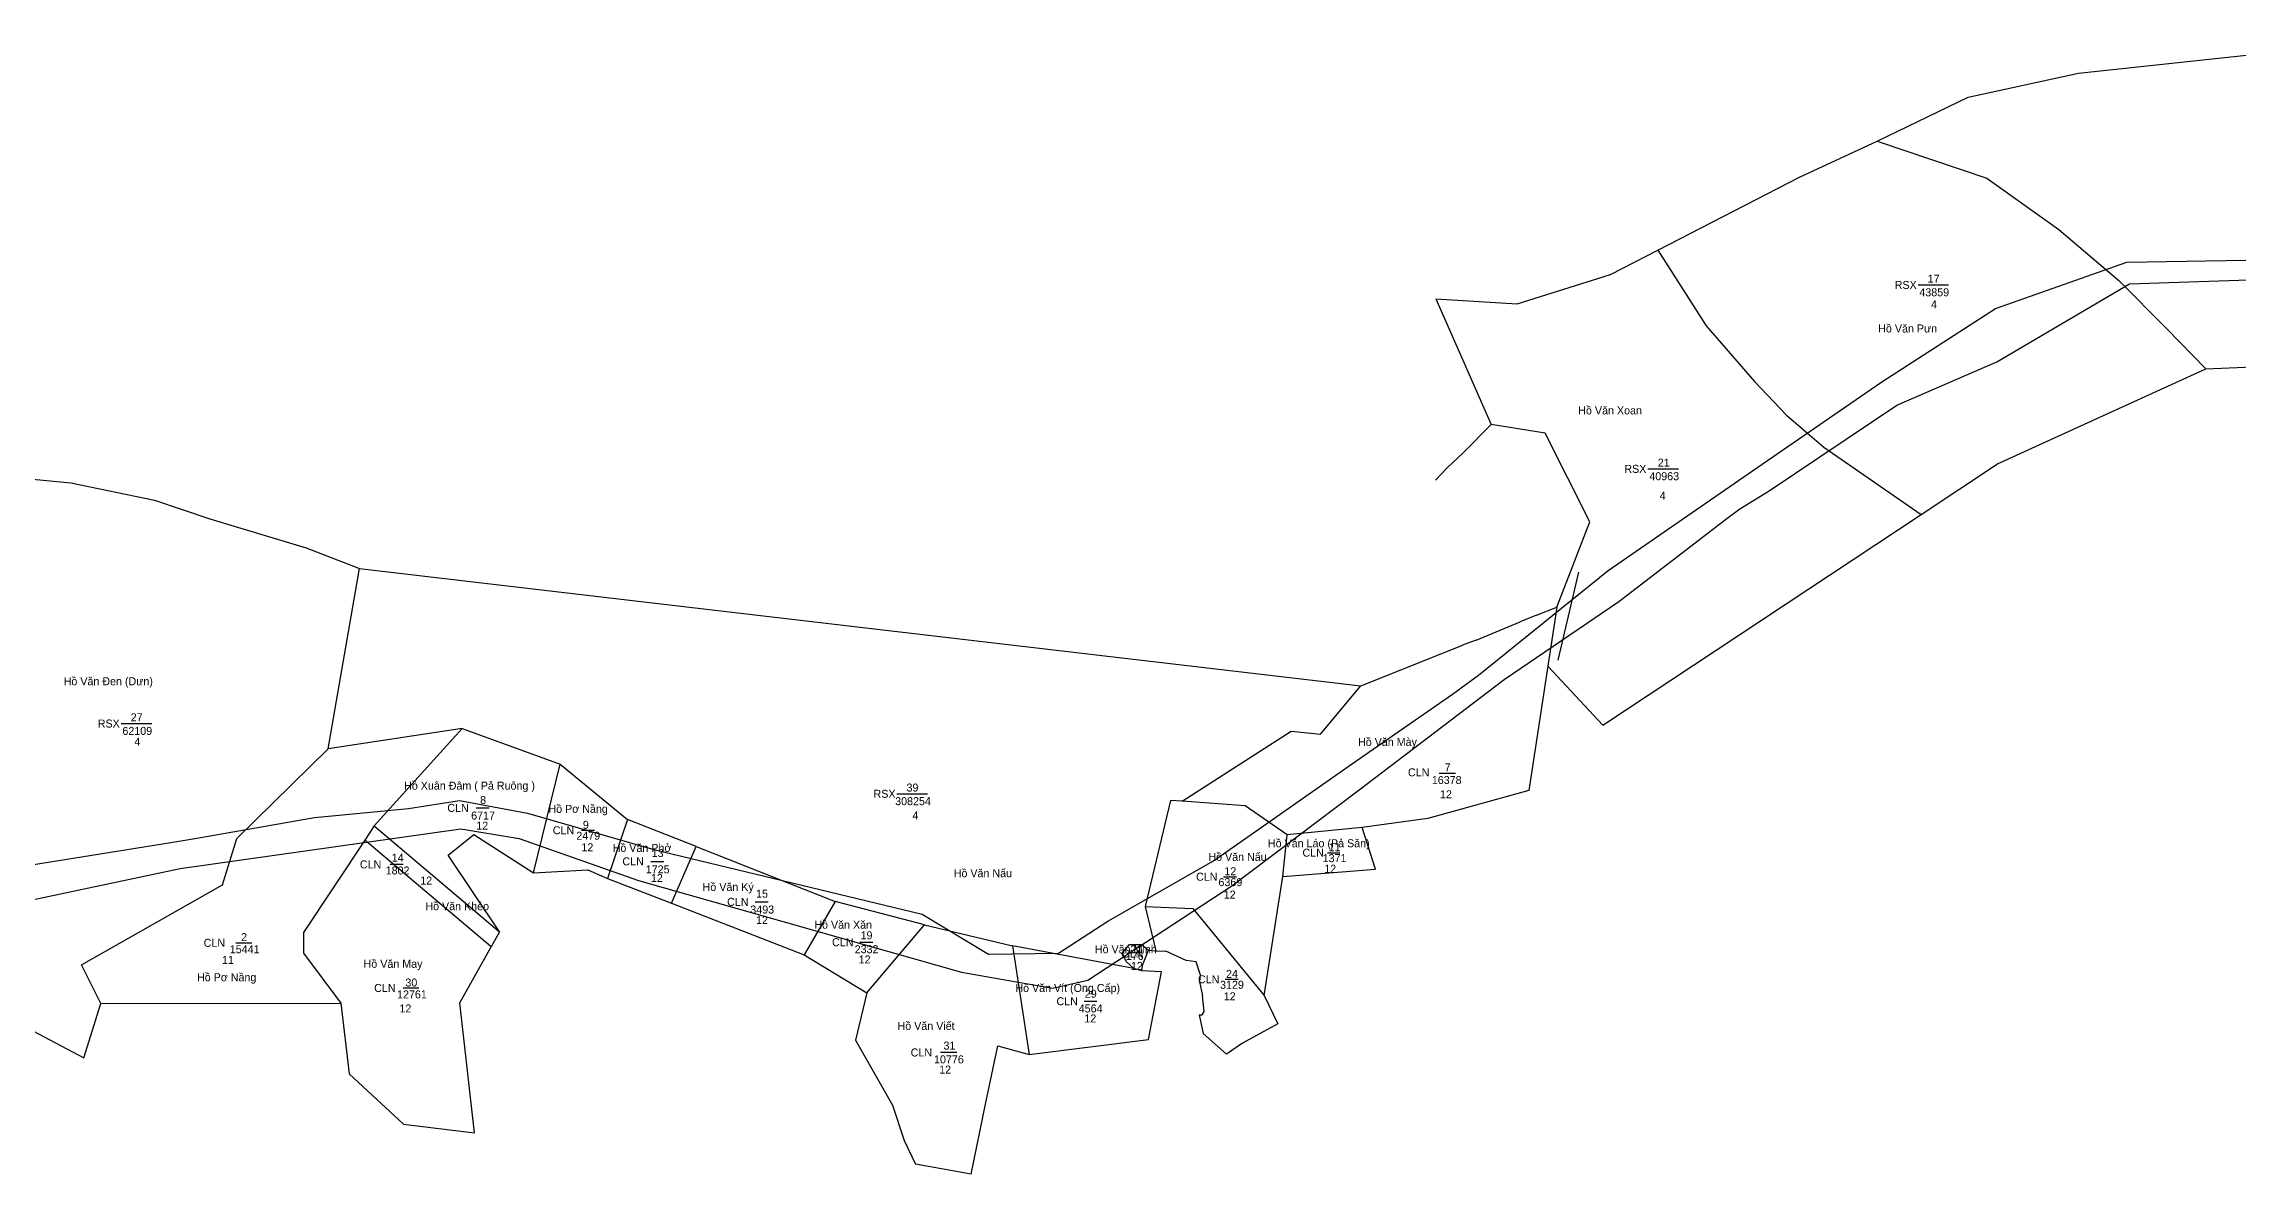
# Model space of a CAD drawing. Extents: x 553073 to 558995, y 1848938 to 1854477.
# Drawn here: x 554806 to 556177, y 1849281 to 1849987 of the extents above; entities that cross this region are included whole.
import ezdxf

# ---------------------------------------------------------------- set-up
doc = ezdxf.new("R2010")
doc.units = 0
for name, color, linetype in [('Level 10', 7, 'Continuous'), ('Level 14', 7, 'Continuous'), ('Level 15', 7, 'Continuous'), ('Level 16', 7, 'Continuous'), ('Level 17', 7, 'Continuous'), ('Level 2', 7, 'Continuous'), ('Level 20', 7, 'Continuous'), ('Level 57', 7, 'Continuous')]:
    doc.layers.add(name, color=color, linetype=linetype)

msp = doc.modelspace()

# ---------------------------------------------------------------- linework, layer by layer
at = {"layer": 'Level 10'}
for p, q in [((556077.7, 1849969.2), (556247.8, 1849987.4)), ((556008.8, 1849954), (556077.7, 1849969.2)), ((555951.8, 1849926.6), (556008.8, 1849954)), ((555903.4, 1849904.2), (555951.8, 1849926.6)), ((555951.8, 1849926.6), (556020.3, 1849903.4)), ((555814.9, 1849858.6), (555903.4, 1849904.2)), ((556020.3, 1849903.4), (556065.3, 1849871.5)), ((556065.3, 1849871.5), (556102.8, 1849839.6)), ((555785.3, 1849843.4), (555814.9, 1849858.6)), ((555814.9, 1849858.6), (555845.1, 1849811.2)), ((555726.9, 1849825), (555785.3, 1849843.4)), ((556102.8, 1849839.6), (556132.7, 1849809.6)), ((555676.2, 1849828.2), (555710.6, 1849749.6)), ((555676.2, 1849828.2), (555726.9, 1849825)), ((555845.1, 1849811.2), (555875.2, 1849776.4)), ((556132.7, 1849809.6), (556157.1, 1849784.3)), ((556157.1, 1849784.3), (556408.2, 1849795)), ((556027, 1849725), (556157.1, 1849784.3)), ((555875.2, 1849776.4), (555895.3, 1849755.5)), ((555710.6, 1849749.6), (555693.1, 1849731.9)), ((555744.4, 1849744.2), (555710.6, 1849749.6)), ((555895.3, 1849755.5), (555918.5, 1849735.4)), ((555772.3, 1849688.8), (555744.4, 1849744.2)), ((555675.8, 1849714.8), (555683.2, 1849722.6)), ((555693.1, 1849731.9), (555683.2, 1849722.6)), ((555918.5, 1849735.4), (555979.3, 1849693.4)), ((555979.3, 1849693.4), (556027, 1849725)), ((554777.7, 1849717.6), (554823.3, 1849713.2)), ((554823.3, 1849713.2), (554875.5, 1849702.3)), ((554875.5, 1849702.3), (554910.2, 1849690.7)), ((554910.2, 1849690.7), (554970.3, 1849672.6)), ((555751.8, 1849635.4), (555772.3, 1849688.8)), ((555780.5, 1849561.7), (555979.3, 1849693.4)), ((554970.3, 1849672.6), (555003.6, 1849659.6)), ((554984, 1849547), (555003.6, 1849659.6)), ((555003.6, 1849659.6), (555629.2, 1849586.4)), ((555701.4, 1849614.9), (555728.8, 1849626.3)), ((555738.9, 1849630.4), (555728.8, 1849626.3)), ((555751.8, 1849635.4), (555734.3, 1849521)), ((555738.9, 1849630.4), (555751.8, 1849635.4)), ((555701.4, 1849614.9), (555692.7, 1849611.8)), ((555629.2, 1849586.4), (555668.4, 1849602)), ((555668.4, 1849602), (555692.7, 1849611.8)), ((555604, 1849556.2), (555629.2, 1849586.4)), ((555746.2, 1849598.5), (555780.5, 1849561.7)), ((555067.8, 1849559.7), (554984, 1849547)), ((555012.8, 1849498.8), (555067.8, 1849559.7)), ((555067.8, 1849559.7), (555129.1, 1849537.4)), ((555517.6, 1849514.3), (555585.7, 1849558.1)), ((555585.7, 1849558.1), (555604, 1849556.2)), ((554927, 1849491), (554984, 1849547)), ((555112.4, 1849469.6), (555129.1, 1849537.4)), ((555129.1, 1849537.4), (555171, 1849502.9)), ((555734.3, 1849521), (555671.2, 1849503.5)), ((555171, 1849502.9), (555158.6, 1849466)), ((555214, 1849485.9), (555171, 1849502.9)), ((555510.3, 1849514.8), (555494.6, 1849448.4)), ((555517.6, 1849514.3), (555510.3, 1849514.8)), ((555556.9, 1849511.4), (555517.6, 1849514.3)), ((555583.2, 1849493.2), (555556.9, 1849511.4)), ((555671.2, 1849503.5), (555630.1, 1849497.8)), ((554918, 1849462), (554927, 1849491)), ((555007, 1849490), (554968.6, 1849432.3)), ((555012.8, 1849498.8), (555007, 1849490)), ((555086, 1849423.3), (555007, 1849490)), ((555012.8, 1849498.8), (555091.2, 1849432.6)), ((555059.1, 1849480.5), (555075, 1849493.4)), ((555075, 1849493.4), (555112.4, 1849469.6)), ((555580.6, 1849467.2), (555583.2, 1849493.2)), ((555630.1, 1849497.8), (555583.2, 1849493.2)), ((555638.5, 1849471.9), (555630.1, 1849497.8)), ((555091.2, 1849432.6), (555059.1, 1849480.5)), ((555198.6, 1849450.5), (555214, 1849485.9)), ((555214, 1849485.9), (555300.9, 1849451.6)), ((554830, 1849412), (554918, 1849462)), ((555112.4, 1849469.6), (555146.2, 1849471.5)), ((555146.2, 1849471.5), (555158.6, 1849466)), ((555158.6, 1849466), (555198.6, 1849450.5)), ((555568.8, 1849392.9), (555580.6, 1849467.2)), ((555580.6, 1849467.2), (555638.5, 1849471.9)), ((555198.6, 1849450.5), (555281.4, 1849418.4)), ((555300.9, 1849451.6), (555281.4, 1849418.4)), ((555356.6, 1849437), (555300.9, 1849451.6)), ((555494.6, 1849448.4), (555501.2, 1849420.7)), ((555494.6, 1849448.4), (555524.2, 1849447.3)), ((555320.6, 1849394.5), (555356.6, 1849437)), ((555356.6, 1849437), (555411.6, 1849424)), ((555524.2, 1849447.3), (555568.8, 1849392.9)), ((554968.6, 1849432.3), (554968.6, 1849419.4)), ((555066.4, 1849388.3), (555086, 1849423.3)), ((555091.2, 1849432.6), (555086, 1849423.3)), ((555411.6, 1849424), (555422, 1849356)), ((555487.5, 1849409.7), (555411.6, 1849424)), ((555479.9, 1849419.1), (555484.7, 1849424.7)), ((555484.7, 1849424.7), (555492.2, 1849424.7)), ((555492.2, 1849424.7), (555496.5, 1849421.2)), ((555492.9, 1849411.9), (555496.5, 1849421.2)), ((555496.5, 1849421.2), (555501.2, 1849420.7)), ((555501.2, 1849420.7), (555507.4, 1849420.6)), ((555520.1, 1849414.8), (555507.4, 1849420.6)), ((554842, 1849388), (554830, 1849412)), ((554968.6, 1849419.4), (554991.9, 1849388.2)), ((555281.4, 1849418.4), (555320.6, 1849394.5)), ((555482.8, 1849414), (555479.9, 1849419.1)), ((555487.5, 1849409.7), (555482.8, 1849414)), ((555492.5, 1849408.4), (555487.5, 1849409.7)), ((555492.5, 1849408.4), (555492.9, 1849411.9)), ((555504.8, 1849407.7), (555492.5, 1849408.4)), ((555496.6, 1849365.4), (555504.8, 1849407.7)), ((555526.3, 1849413.9), (555520.1, 1849414.8)), ((555528.9, 1849406.3), (555526.3, 1849413.9)), ((555320.6, 1849394.5), (555313.5, 1849365)), ((555528.9, 1849406.3), (555528.5, 1849401.5)), ((555528.5, 1849401.5), (555530.4, 1849392.6)), ((554778, 1849382), (554831.4, 1849354)), ((554831.4, 1849354), (554842, 1849388)), ((554842, 1849388), (554991.9, 1849388.2)), ((554991.9, 1849388.2), (554997.2, 1849343.9)), ((555075.5, 1849307.2), (555066.4, 1849388.3)), ((555528.3, 1849380.8), (555530.2, 1849380.9)), ((555528.3, 1849380.8), (555530.3, 1849371.1)), ((555530.2, 1849380.9), (555531.4, 1849382.8)), ((555531.4, 1849382.8), (555530.4, 1849392.6)), ((555568.8, 1849392.9), (555577.3, 1849375.1)), ((555530.3, 1849371.1), (555530.8, 1849369.1)), ((555545.4, 1849356.2), (555530.8, 1849369.1)), ((555577.3, 1849375.1), (555555.3, 1849363.2)), ((555313.5, 1849365), (555336.7, 1849324.4)), ((555394.8, 1849325), (555402.4, 1849361.5)), ((555402.4, 1849361.5), (555422, 1849356)), ((555422, 1849356), (555496.6, 1849365.4)), ((555555.3, 1849363.2), (555545.4, 1849356.2)), ((554997.2, 1849343.9), (555031.1, 1849312.6)), ((555385.7, 1849281.3), (555394.8, 1849325)), ((555031.1, 1849312.6), (555075.5, 1849307.2)), ((555336.7, 1849324.4), (555343.9, 1849302.3)), ((555343.9, 1849302.3), (555351.1, 1849287.6)), ((555385.7, 1849281.3), (555351.1, 1849287.6))]:
    msp.add_line(p, q, dxfattribs=at)
at = {"layer": 'Level 16'}
msp.add_line((554926.4, 1849425.8), (554936.4, 1849425.8), dxfattribs=at)
for points in [[(555977.4, 1849836.8), (555996.5, 1849836.8)], [(555808.5, 1849721.9), (555827.7, 1849721.9)], [(554854.7, 1849562.8), (554873.8, 1849562.8)], [(555678.1, 1849531.8), (555688.3, 1849531.8)], [(555339.4, 1849518.9), (555358.5, 1849518.9)], [(555076.5, 1849510.1), (555084.7, 1849510.1)], [(555142.3, 1849496.1), (555150.4, 1849496.1)], [(555185.6, 1849476.7), (555193.7, 1849476.7)], [(555608.4, 1849482.1), (555616.2, 1849482.1)], [(555022.8, 1849474.9), (555030.9, 1849474.9)], [(555543.5, 1849467.1), (555551.5, 1849467.1)], [(555250.8, 1849451.4), (555258.9, 1849451.4)], [(555316.2, 1849426.2), (555324.3, 1849426.2)], [(555031, 1849397.6), (555040.8, 1849397.6)], [(555544.5, 1849403), (555552.6, 1849403)], [(555456.3, 1849389.3), (555464.3, 1849389.3)], [(555366.6, 1849357.4), (555376.8, 1849357.4)]]:
    msp.add_lwpolyline(points, dxfattribs=at)
at = {"layer": 'Level 2'}
msp.add_line((555765.3, 1849657.3), (555752.3, 1849602.4), dxfattribs=at)
at = {"layer": 'Level 57'}
for p, q in [((556026.7, 1849788.7), (556109.5, 1849837.4)), ((556109.5, 1849837.4), (556196.4, 1849840.4)), ((555964.1, 1849761.6), (556026.7, 1849788.7)), ((555884.3, 1849708.2), (555964.1, 1849761.6)), ((555857, 1849690.2), (555866.1, 1849697)), ((555866.1, 1849697), (555884.3, 1849708.2)), ((555790.5, 1849639), (555857, 1849690.2)), ((555718.9, 1849590.4), (555790.5, 1849639)), ((555628.3, 1849521.4), (555718.9, 1849590.4)), ((555548.7, 1849461.4), (555628.3, 1849521.4)), ((554891.6, 1849472.3), (555066.9, 1849497)), ((555066.9, 1849497), (555103.4, 1849491)), ((555103.4, 1849491), (555177.9, 1849464.7)), ((554757.2, 1849443.7), (554891.6, 1849472.3)), ((555177.9, 1849464.7), (555379.7, 1849407.5)), ((555458.7, 1849402.5), (555548.7, 1849461.4)), ((555379.7, 1849407.5), (555436.7, 1849397.5)), ((555436.7, 1849397.5), (555458.7, 1849402.5))]:
    msp.add_line(p, q, dxfattribs=at)
msp.add_lwpolyline([(554551.3, 1849422.7), (554642.5, 1849435.5), (554747.9, 1849466.3), (554885.8, 1849488.4), (554902.1, 1849491.1), (554975.6, 1849504.1), (555034.3, 1849509.8), (555066.1, 1849514.8), (555108.5, 1849506.8), (555187.5, 1849484.1), (555355.1, 1849443.8), (555396.6, 1849418.7), (555440.3, 1849419.4), (555471.1, 1849439.4), (555537.3, 1849477), (555624.1, 1849537.9), (555686.5, 1849581.2), (555702.7, 1849593.1), (555783.8, 1849658.3), (555880, 1849724.9), (555954.7, 1849776.3), (556025.7, 1849822), (556107.8, 1849851.1), (556194.6, 1849852.5)], dxfattribs=at)

# ---------------------------------------------------------------- texts
at = {"layer": 'Level 14'}
for s, p in [('17', (555983.4, 1849838.2)), ('21', (555814.8, 1849723.3)), ('27', (554860.7, 1849564.2)), ('7', (555681.6, 1849532.9)), ('8', (555079, 1849512.5)), ('39', (555345.4, 1849520.3)), ('9', (555143.2, 1849497)), ('14', (555023.8, 1849476.5)), ('13', (555186.2, 1849479.4)), ('11', (555609.1, 1849483)), ('12', (555544, 1849468)), ('15', (555251.4, 1849454)), ('2', (554929.7, 1849426.9)), ('21', (555485.2, 1849419.2)), ('24', (555545, 1849403.9)), ('30', (555032.3, 1849398.5)), ('29', (555456.8, 1849391.5)), ('31', (555368.5, 1849359.1))]:
    msp.add_text(s, height=5, dxfattribs=at).set_placement(p)
at = {"layer": 'Level 15'}
for s, p in [('43859', (555978.2, 1849829.7)), ('40963', (555809.5, 1849714.8)), ('62109', (554855.5, 1849555.7)), ('16378', (555673.6, 1849525)), ('308254', (555338.3, 1849511.8)), ('6717', (555073.4, 1849502.8)), ('2479', (555139.1, 1849490.2)), ('1371', (555605.4, 1849476.2)), ('1802', (555020, 1849468.5)), ('1725', (555182.5, 1849469.2)), ('6369', (555540.3, 1849461.2)), ('3493', (555247.8, 1849444.1)), ('15441', (554922.6, 1849419.3)), ('2332', (555313, 1849419.3)), ('176', (555482.4, 1849415.1)), ('12761', (555027.1, 1849391.1)), ('3129', (555541.3, 1849397.1)), ('4564', (555453, 1849382.3)), ('10776', (555362.6, 1849350.5))]:
    msp.add_text(s, height=5, dxfattribs=at).set_placement(p)
at = {"layer": 'Level 16'}
for s, p in [('RSX', (555962.8, 1849834.3)), ('RSX', (555793.9, 1849719.4)), ('RSX', (554840.1, 1849560.3)), ('CLN', (555658.7, 1849529.8)), ('RSX', (555324.8, 1849516.4)), ('CLN', (555058.5, 1849507.6)), ('CLN', (555124.4, 1849493.6)), ('CLN', (555003.9, 1849472.3)), ('CLN', (555167.9, 1849474.2)), ('CLN', (555592.8, 1849479.6)), ('CLN', (555526.3, 1849464.6)), ('CLN', (555233.3, 1849448.9)), ('CLN', (554906.3, 1849423.3)), ('CLN', (555298.9, 1849423.7)), ('19', (555316.7, 1849428)), ('CLN', (555480, 1849416.6)), ('CLN', (555012.8, 1849395.1)), ('CLN', (555527.5, 1849400.5)), ('CLN', (555439.1, 1849386.8)), ('CLN', (555348, 1849354.8))]:
    msp.add_text(s, height=5, dxfattribs=at).set_placement(p)
at = {"layer": 'Level 17'}
for s, p in [('4', (555985.5, 1849822.2)), ('4', (555816, 1849702.7)), ('4', (554863, 1849549)), ('12', (555678.7, 1849516.1)), ('4', (555349.1, 1849502.9)), ('12', (555076.6, 1849496.5)), ('12', (555142.3, 1849483)), ('12', (555041.6, 1849462.2)), ('12', (555185.7, 1849463.8)), ('12', (555606.4, 1849469.6)), ('12', (555543.6, 1849453.4)), ('12', (555251.4, 1849437.6)), ('11', (554917.7, 1849412.6)), ('12', (555315.5, 1849412.9)), ('12', (555485.6, 1849408.9)), ('12', (555543.6, 1849389.9)), ('12', (555028.6, 1849382.3)), ('12', (555456.5, 1849376.1)), ('12', (555365.8, 1849344.1))]:
    msp.add_text(s, height=5, dxfattribs=at).set_placement(p)
at = {"layer": 'Level 20'}
for s, p in [('Hồ Văn Pưn', (555952.5, 1849807.1)), ('Hồ Văn Xoan', (555765.1, 1849755.9)), ('Hồ Văn Đen (Dưn)', (554818.8, 1849586.7)), ('Hồ Văn Mày', (555627.5, 1849548.8)), ('Hồ Xuân Đâm ( Pả Ruông )', (555031.5, 1849521.5)), ('Hồ Pơ Nầng', (555121.7, 1849507)), ('Hồ Văn Láo (Pả Săn)', (555571.2, 1849485.5)), ('Hồ Văn Phở', (555161.8, 1849482.6)), ('Hồ Văn Nấu', (555534, 1849477)), ('Hồ Văn Ký', (555218, 1849458.2)), ('Hồ Văn Nấu', (555374.9, 1849466.8)), ('Hồ Văn Khéo', (555044.8, 1849446.2)), ('Hồ Văn Xăn', (555287.8, 1849434.6)), ('Hồ Văn Minh', (555463.1, 1849419.3)), ('Hồ Pơ Nầng', (554902.1, 1849401.8)), ('Hồ Văn May', (555006.2, 1849410.2)), ('Hồ Văn Vít (Ông Cấp)', (555413.4, 1849395.1)), ('Hồ Văn Viết', (555339.8, 1849371.4))]:
    msp.add_text(s, height=5, dxfattribs=at).set_placement(p)

doc.saveas('drawing.dxf')
